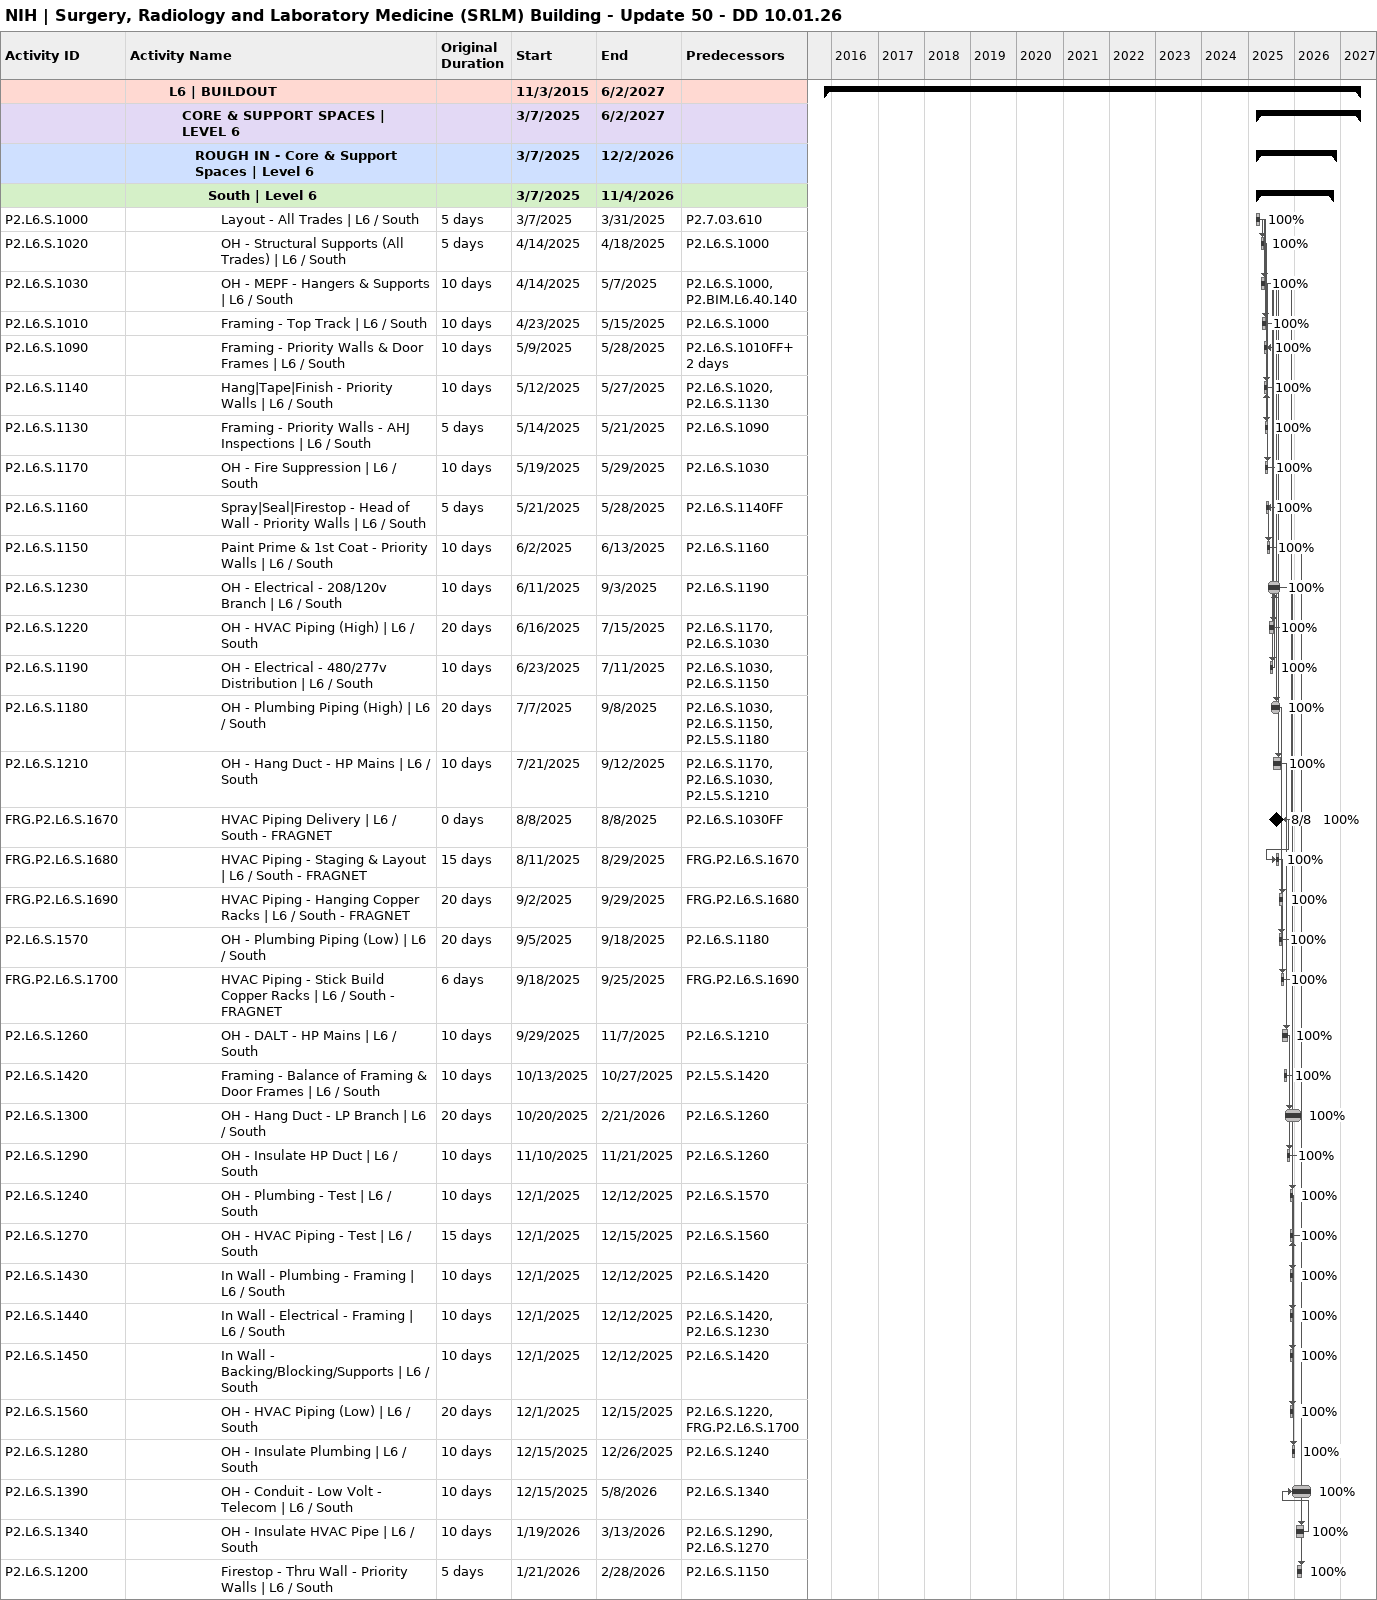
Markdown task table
NIH | Surgery, Radiology and Laboratory Medicine (SRLM) Building - Update 50 - DD 10.01.26

| ID | Level | Task | Original duration | Start | Finish | Predecessors | % complete |
|---|---|---|---|---|---|---|---|
|  | 4 | **L6 \| BUILDOUT** |  | 2015-11-03 | 2027-06-02 |  |  |
|  | 5 | **CORE & SUPPORT SPACES \| LEVEL 6** |  | 2025-03-07 | 2027-06-02 |  |  |
|  | 6 | **ROUGH IN - Core & Support Spaces \| Level 6** |  | 2025-03-07 | 2026-12-02 |  |  |
|  | 7 | **South \| Level 6** |  | 2025-03-07 | 2026-11-04 |  |  |
| P2.L6.S.1000 | 8 | Layout - All Trades \| L6 / South | 5d | 2025-03-07 | 2025-03-31 | P2.7.03.610 | 100 |
| P2.L6.S.1020 | 8 | OH - Structural Supports (All Trades) \| L6 / South | 5d | 2025-04-14 | 2025-04-18 | P2.L6.S.1000 | 100 |
| P2.L6.S.1030 | 8 | OH - MEPF - Hangers & Supports \| L6 / South | 10d | 2025-04-14 | 2025-05-07 | P2.L6.S.1000, P2.BIM.L6.40.140 | 100 |
| P2.L6.S.1010 | 8 | Framing - Top Track \| L6 / South | 10d | 2025-04-23 | 2025-05-15 | P2.L6.S.1000 | 100 |
| P2.L6.S.1090 | 8 | Framing - Priority Walls & Door Frames \| L6 / South | 10d | 2025-05-09 | 2025-05-28 | P2.L6.S.1010FF+2d | 100 |
| P2.L6.S.1140 | 8 | Hang\|Tape\|Finish - Priority Walls \| L6 / South | 10d | 2025-05-12 | 2025-05-27 | P2.L6.S.1020, P2.L6.S.1130 | 100 |
| P2.L6.S.1130 | 8 | Framing - Priority Walls - AHJ Inspections \| L6 / South | 5d | 2025-05-14 | 2025-05-21 | P2.L6.S.1090 | 100 |
| P2.L6.S.1170 | 8 | OH - Fire Suppression \| L6 / South | 10d | 2025-05-19 | 2025-05-29 | P2.L6.S.1030 | 100 |
| P2.L6.S.1160 | 8 | Spray\|Seal\|Firestop - Head of Wall - Priority Walls \| L6 / South | 5d | 2025-05-21 | 2025-05-28 | P2.L6.S.1140FF | 100 |
| P2.L6.S.1150 | 8 | Paint Prime & 1st Coat - Priority Walls \| L6 / South | 10d | 2025-06-02 | 2025-06-13 | P2.L6.S.1160 | 100 |
| P2.L6.S.1230 | 8 | OH - Electrical - 208/120v Branch \| L6 / South | 10d | 2025-06-11 | 2025-09-03 | P2.L6.S.1190 | 100 |
| P2.L6.S.1220 | 8 | OH - HVAC Piping (High) \| L6 / South | 20d | 2025-06-16 | 2025-07-15 | P2.L6.S.1170, P2.L6.S.1030 | 100 |
| P2.L6.S.1190 | 8 | OH - Electrical - 480/277v Distribution \| L6 / South | 10d | 2025-06-23 | 2025-07-11 | P2.L6.S.1030, P2.L6.S.1150 | 100 |
| P2.L6.S.1180 | 8 | OH - Plumbing Piping (High) \| L6 / South | 20d | 2025-07-07 | 2025-09-08 | P2.L6.S.1030, P2.L6.S.1150, P2.L5.S.1180 | 100 |
| P2.L6.S.1210 | 8 | OH - Hang Duct - HP Mains \| L6 / South | 10d | 2025-07-21 | 2025-09-12 | P2.L6.S.1170, P2.L6.S.1030, P2.L5.S.1210 | 100 |
| FRG.P2.L6.S.1670 | 8 | HVAC Piping Delivery \| L6 / South - FRAGNET | 0d | 2025-08-08 | 2025-08-08 | P2.L6.S.1030FF | 100 |
| FRG.P2.L6.S.1680 | 8 | HVAC Piping - Staging & Layout \| L6 / South - FRAGNET | 15d | 2025-08-11 | 2025-08-29 | FRG.P2.L6.S.1670 | 100 |
| FRG.P2.L6.S.1690 | 8 | HVAC Piping - Hanging Copper Racks \| L6 / South - FRAGNET | 20d | 2025-09-02 | 2025-09-29 | FRG.P2.L6.S.1680 | 100 |
| P2.L6.S.1570 | 8 | OH - Plumbing Piping (Low) \| L6 / South | 20d | 2025-09-05 | 2025-09-18 | P2.L6.S.1180 | 100 |
| FRG.P2.L6.S.1700 | 8 | HVAC Piping - Stick Build Copper Racks \| L6 / South - FRAGNET | 6d | 2025-09-18 | 2025-09-25 | FRG.P2.L6.S.1690 | 100 |
| P2.L6.S.1260 | 8 | OH - DALT - HP Mains \| L6 / South | 10d | 2025-09-29 | 2025-11-07 | P2.L6.S.1210 | 100 |
| P2.L6.S.1420 | 8 | Framing - Balance of Framing & Door Frames \| L6 / South | 10d | 2025-10-13 | 2025-10-27 | P2.L5.S.1420 | 100 |
| P2.L6.S.1300 | 8 | OH - Hang Duct - LP Branch \| L6 / South | 20d | 2025-10-20 | 2026-02-21 | P2.L6.S.1260 | 100 |
| P2.L6.S.1290 | 8 | OH - Insulate HP Duct \| L6 / South | 10d | 2025-11-10 | 2025-11-21 | P2.L6.S.1260 | 100 |
| P2.L6.S.1240 | 8 | OH - Plumbing - Test \| L6 / South | 10d | 2025-12-01 | 2025-12-12 | P2.L6.S.1570 | 100 |
| P2.L6.S.1270 | 8 | OH - HVAC Piping - Test \| L6 / South | 15d | 2025-12-01 | 2025-12-15 | P2.L6.S.1560 | 100 |
| P2.L6.S.1430 | 8 | In Wall - Plumbing - Framing \| L6 / South | 10d | 2025-12-01 | 2025-12-12 | P2.L6.S.1420 | 100 |
| P2.L6.S.1440 | 8 | In Wall - Electrical - Framing \| L6 / South | 10d | 2025-12-01 | 2025-12-12 | P2.L6.S.1420, P2.L6.S.1230 | 100 |
| P2.L6.S.1450 | 8 | In Wall - Backing/Blocking/Supports \| L6 / South | 10d | 2025-12-01 | 2025-12-12 | P2.L6.S.1420 | 100 |
| P2.L6.S.1560 | 8 | OH - HVAC Piping (Low) \| L6 / South | 20d | 2025-12-01 | 2025-12-15 | P2.L6.S.1220, FRG.P2.L6.S.1700 | 100 |
| P2.L6.S.1280 | 8 | OH - Insulate Plumbing \| L6 / South | 10d | 2025-12-15 | 2025-12-26 | P2.L6.S.1240 | 100 |
| P2.L6.S.1390 | 8 | OH - Conduit - Low Volt - Telecom \| L6 / South | 10d | 2025-12-15 | 2026-05-08 | P2.L6.S.1340 | 100 |
| P2.L6.S.1340 | 8 | OH - Insulate HVAC Pipe \| L6 / South | 10d | 2026-01-19 | 2026-03-13 | P2.L6.S.1290, P2.L6.S.1270 | 100 |
| P2.L6.S.1200 | 8 | Firestop - Thru Wall - Priority Walls \| L6 / South | 5d | 2026-01-21 | 2026-02-28 | P2.L6.S.1150 | 100 |
